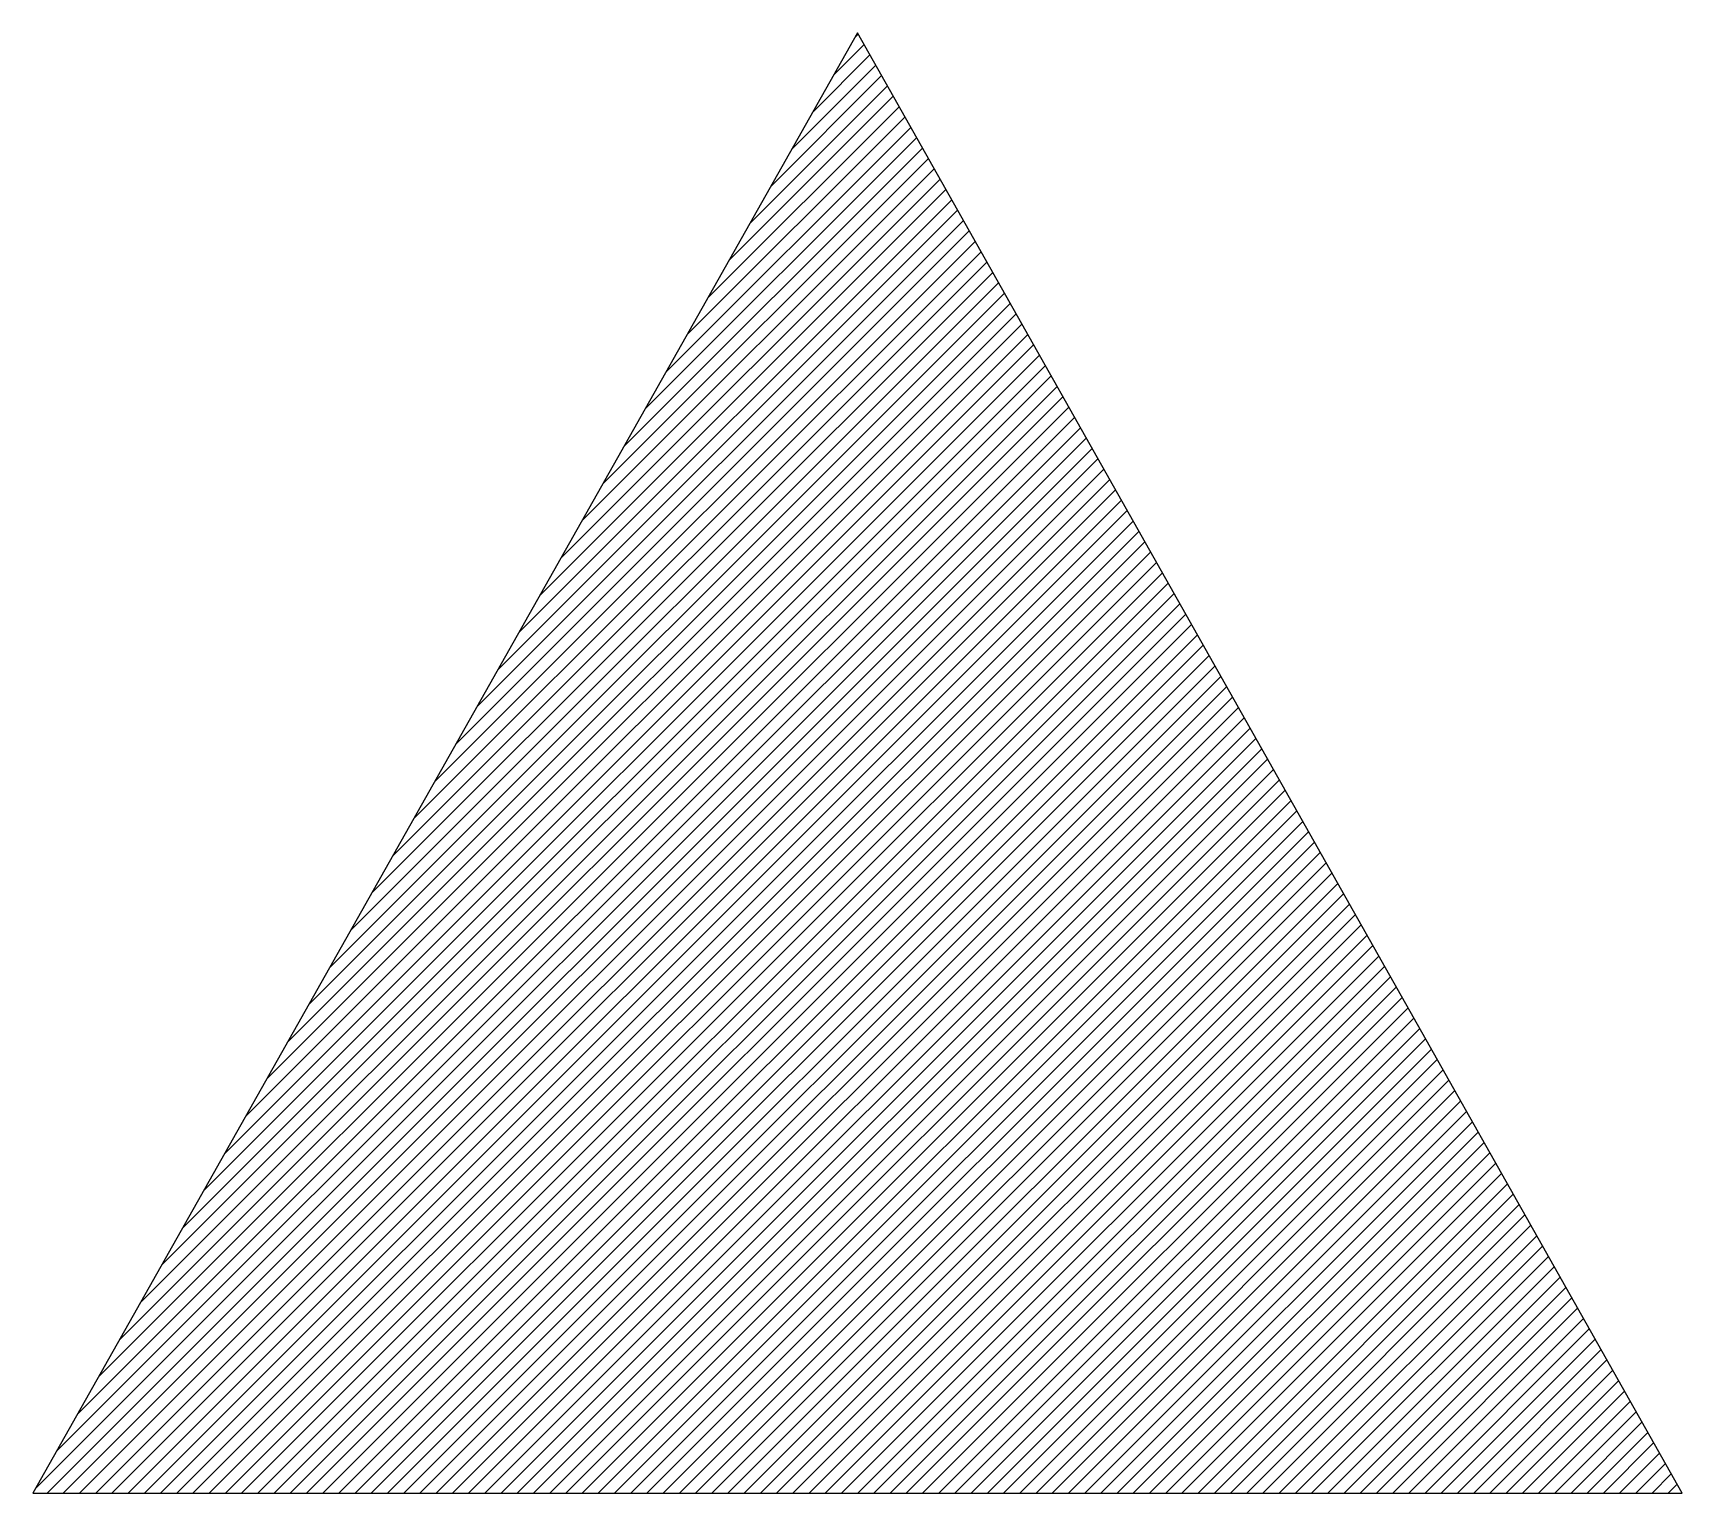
# Model space of a CAD drawing. Extents: x 7666 to 51033, y -178 to 56926.
# Drawn here: x 8295 to 9104, y 10573 to 11290 of the extents above; entities that cross this region are included whole.
import ezdxf

# ---------------------------------------------------------------- set-up
doc = ezdxf.new("R2010")
doc.units = 0
doc.header["$LTSCALE"] = 2400
doc.header["$MEASUREMENT"] = 0
doc.layers.add('A-Fall Prev__Fixed Ladder System', color=7, linetype='CONTINUOUS', true_color=0xff1f1f)

# ---------------------------------------------------------------- blocks, each defined once
blk = doc.blocks.new('A$C44695CB0')
at = {"layer": 'A-Fall Prev__Fixed Ladder System', "linetype": 'Continuous'}
for p, q in [((268.92, 476.44), (269.94, 477.46)), ((255.17, 452.09), (273.77, 470.68)), ((262.05, 464.26), (271.85, 474.07)), ((248.3, 439.91), (275.68, 467.29)), ((234.56, 415.56), (279.51, 460.51)), ((241.43, 427.73), (277.59, 463.9)), ((220.81, 391.21), (283.33, 453.73)), ((227.68, 403.38), (281.42, 457.12)), ((213.94, 379.03), (285.25, 450.34)), ((200.19, 354.68), (289.07, 443.56)), ((207.07, 366.85), (287.16, 446.95)), ((193.32, 342.5), (290.99, 440.17)), ((179.58, 318.15), (294.82, 433.39)), ((186.45, 330.33), (292.9, 436.78)), ((165.83, 293.8), (298.64, 426.61)), ((172.7, 305.98), (296.73, 430)), ((158.96, 281.62), (300.56, 423.22)), ((145.21, 257.27), (304.38, 416.44)), ((152.09, 269.45), (302.47, 419.83)), ((138.34, 245.1), (306.3, 413.05)), ((124.6, 220.75), (310.12, 406.27)), ((131.47, 232.92), (308.21, 409.66)), ((110.85, 196.39), (313.95, 399.49)), ((117.72, 208.57), (312.04, 402.88)), ((103.98, 184.22), (315.86, 396.1)), ((90.24, 159.87), (319.69, 389.32)), ((97.11, 172.04), (317.78, 392.71)), ((83.36, 147.69), (321.6, 385.93)), ((69.62, 123.34), (325.43, 379.15)), ((76.49, 135.52), (323.52, 382.54)), ((55.87, 98.99), (329.26, 372.37)), ((62.75, 111.16), (327.34, 375.76)), ((49, 86.81), (331.17, 368.98)), ((35.26, 62.46), (335, 362.2)), ((42.13, 74.64), (333.08, 365.59)), ((28.38, 50.29), (336.91, 358.81)), ((14.64, 25.93), (340.74, 352.03)), ((21.51, 38.11), (338.82, 355.42)), ((0.89, 1.58), (344.56, 345.25)), ((7.77, 13.76), (342.65, 348.64)), ((4.61, 0), (346.48, 341.86)), ((9.92, 0), (348.39, 338.47)), ((15.22, 0), (350.3, 335.08)), ((20.52, 0), (352.22, 331.69)), ((25.83, 0), (354.13, 328.3)), ((31.13, 0), (356.04, 324.91)), ((36.43, 0), (357.96, 321.52)), ((41.74, 0), (359.87, 318.13)), ((47.04, 0), (361.78, 314.74)), ((52.34, 0), (363.7, 311.35)), ((57.65, 0), (365.61, 307.96)), ((62.95, 0), (367.52, 304.57)), ((68.25, 0), (369.44, 301.18)), ((73.56, 0), (371.35, 297.79)), ((78.86, 0), (373.26, 294.4)), ((84.16, 0), (375.18, 291.01)), ((89.47, 0), (377.09, 287.62)), ((94.77, 0), (379, 284.23)), ((100.07, 0), (380.92, 280.84)), ((105.38, 0), (382.83, 277.45)), ((110.68, 0), (384.74, 274.06)), ((115.98, 0), (386.66, 270.67)), ((121.29, 0), (388.57, 267.28)), ((126.59, 0), (390.48, 263.89)), ((131.89, 0), (392.4, 260.5)), ((137.2, 0), (394.31, 257.11)), ((142.5, 0), (396.22, 253.73)), ((147.8, 0), (398.14, 250.34)), ((153.11, 0), (400.05, 246.95)), ((158.41, 0), (401.96, 243.56)), ((163.71, 0), (403.88, 240.17)), ((169.02, 0), (405.79, 236.78)), ((174.32, 0), (407.71, 233.39)), ((179.62, 0), (409.62, 230)), ((184.93, 0), (411.53, 226.61)), ((190.23, 0), (413.45, 223.22)), ((195.53, 0), (415.36, 219.83)), ((200.84, 0), (417.27, 216.44)), ((206.14, 0), (419.19, 213.05)), ((211.44, 0), (421.1, 209.66)), ((216.75, 0), (423.01, 206.27)), ((222.05, 0), (424.93, 202.88)), ((227.35, 0), (426.84, 199.49)), ((232.66, 0), (428.75, 196.1)), ((237.96, 0), (430.67, 192.71)), ((243.26, 0), (432.58, 189.32)), ((248.57, 0), (434.49, 185.93)), ((253.87, 0), (436.41, 182.54)), ((259.17, 0), (438.32, 179.15)), ((264.48, 0), (440.23, 175.76)), ((269.78, 0), (442.15, 172.37)), ((275.08, 0), (444.06, 168.98)), ((280.39, 0), (445.97, 165.59)), ((285.69, 0), (447.89, 162.2)), ((290.99, 0), (449.8, 158.81)), ((296.3, 0), (451.71, 155.42)), ((301.6, 0), (453.63, 152.03)), ((306.9, 0), (455.54, 148.64)), ((312.21, 0), (457.45, 145.25)), ((317.51, 0), (459.37, 141.86)), ((322.81, 0), (461.28, 138.47)), ((328.12, 0), (463.19, 135.08)), ((333.42, 0), (465.11, 131.69)), ((338.72, 0), (467.02, 128.3)), ((344.03, 0), (468.93, 124.91)), ((349.33, 0), (470.85, 121.52)), ((354.63, 0), (472.76, 118.13)), ((359.94, 0), (474.67, 114.74)), ((365.24, 0), (476.59, 111.35)), ((370.54, 0), (478.5, 107.96)), ((375.84, 0), (480.41, 104.57)), ((381.15, 0), (482.33, 101.18)), ((386.45, 0), (484.24, 97.79)), ((391.75, 0), (486.15, 94.4)), ((397.06, 0), (488.07, 91.01)), ((402.36, 0), (489.98, 87.62)), ((407.66, 0), (491.89, 84.23)), ((412.97, 0), (493.81, 80.84)), ((418.27, 0), (495.72, 77.45)), ((423.57, 0), (497.63, 74.06)), ((428.88, 0), (499.55, 70.67)), ((434.18, 0), (501.46, 67.28)), ((439.48, 0), (503.37, 63.89)), ((444.79, 0), (505.29, 60.5)), ((450.09, 0), (507.2, 57.11)), ((455.39, 0), (509.11, 53.72)), ((460.7, 0), (511.03, 50.33)), ((466, 0), (512.94, 46.94)), ((471.3, 0), (514.86, 43.55)), ((476.61, 0), (516.77, 40.16)), ((481.91, 0), (518.68, 36.77)), ((487.21, 0), (520.6, 33.38)), ((492.52, 0), (522.51, 29.99)), ((497.82, 0), (524.42, 26.6)), ((503.12, 0), (526.34, 23.21)), ((508.43, 0), (528.25, 19.82)), ((513.73, 0), (530.16, 16.43)), ((519.03, 0), (532.08, 13.04)), ((524.34, 0), (533.99, 9.65)), ((529.64, 0), (535.9, 6.26)), ((534.94, 0), (537.82, 2.87))]:
    blk.add_line(p, q, dxfattribs=at)
at = {"layer": 'A-Fall Prev__Fixed Ladder System', "linetype": 'Continuous', "flags": 128}
blk.add_lwpolyline([(269.72, 477.85), (0, 0), (539.44, 0)], close=True, dxfattribs=at)

msp = doc.modelspace()

# ---------------------------------------------------------------- block references
at = {"layer": 'A-Fall Prev__Fixed Ladder System', "xscale": 1.5, "yscale": 1.5, "zscale": 1.5}
msp.add_blockref('A$C44695CB0', (8294.91, 10572.81), dxfattribs=at)

doc.saveas('drawing.dxf')
